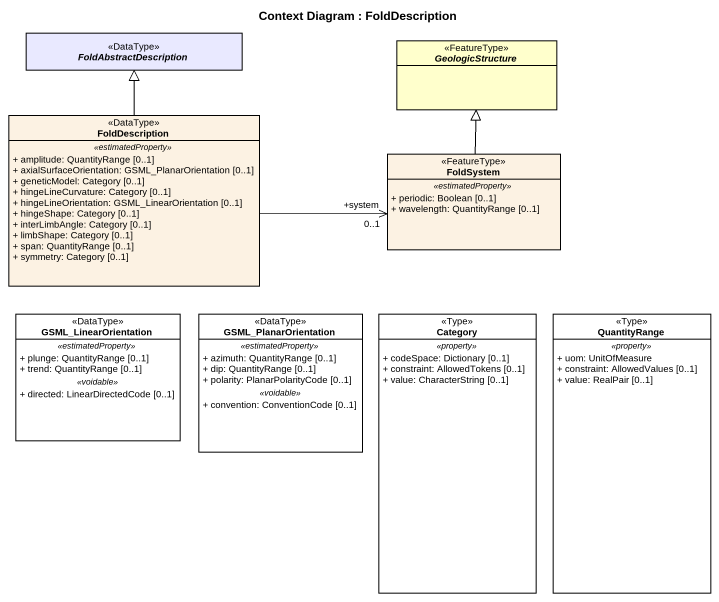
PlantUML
@startuml
title Context Diagram : FoldDescription
hide circle
hide empty members
skinparam classAttributeIconSize 0
abstract class FoldAbstractDescription <<DataType>> #E9E9FF
abstract class GeologicStructure <<FeatureType>>
class FoldDescription <<DataType>> #FCF2E3 {
  .. <<estimatedProperty>> ..
  + amplitude: QuantityRange [0..1]
  + axialSurfaceOrientation: GSML_PlanarOrientation [0..1]
  + geneticModel: Category [0..1]
  + hingeLineCurvature: Category [0..1]
  + hingeLineOrientation: GSML_LinearOrientation [0..1]
  + hingeShape: Category [0..1]
  + interLimbAngle: Category [0..1]
  + limbShape: Category [0..1]
  + span: QuantityRange [0..1]
  + symmetry: Category [0..1]
}
class FoldSystem <<FeatureType>> #FCF2E3 {
  .. <<estimatedProperty>> ..
  + periodic: Boolean [0..1]
  + wavelength: QuantityRange [0..1]
}
class GSML_LinearOrientation <<DataType>> #FFFFFF {
  .. <<estimatedProperty>> ..
  + plunge: QuantityRange [0..1]
  + trend: QuantityRange [0..1]
  .. <<voidable>> ..
  + directed: LinearDirectedCode [0..1]
}
class GSML_PlanarOrientation <<DataType>> #FFFFFF {
  .. <<estimatedProperty>> ..
  + azimuth: QuantityRange [0..1]
  + dip: QuantityRange [0..1]
  + polarity: PlanarPolarityCode [0..1]
  .. <<voidable>> ..
  + convention: ConventionCode [0..1]
}
class Category <<Type>> #FFFFFF {
  .. <<property>> ..
  + codeSpace: Dictionary [0..1]
  + constraint: AllowedTokens [0..1]
  + value: CharacterString [0..1]
}
class QuantityRange <<Type>> #FFFFFF {
  .. <<property>> ..
  + uom: UnitOfMeasure
  + constraint: AllowedValues [0..1]
  + value: RealPair [0..1]
}
FoldDescription -up-|> FoldAbstractDescription
FoldDescription -right-> "+system\n0..1" FoldSystem
FoldSystem -up-|> GeologicStructure
@enduml
